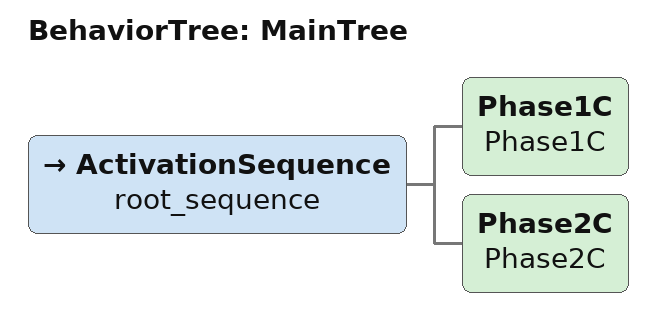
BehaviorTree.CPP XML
<root main_tree_to_execute = "MainTree" >
     <BehaviorTree ID="MainTree">
        <ActivationSequence name="root_sequence">
            <Phase1C    name="Phase1C"/>
            <Phase2C    name="Phase2C"/>
        </ActivationSequence>
     </BehaviorTree>
 </root>
